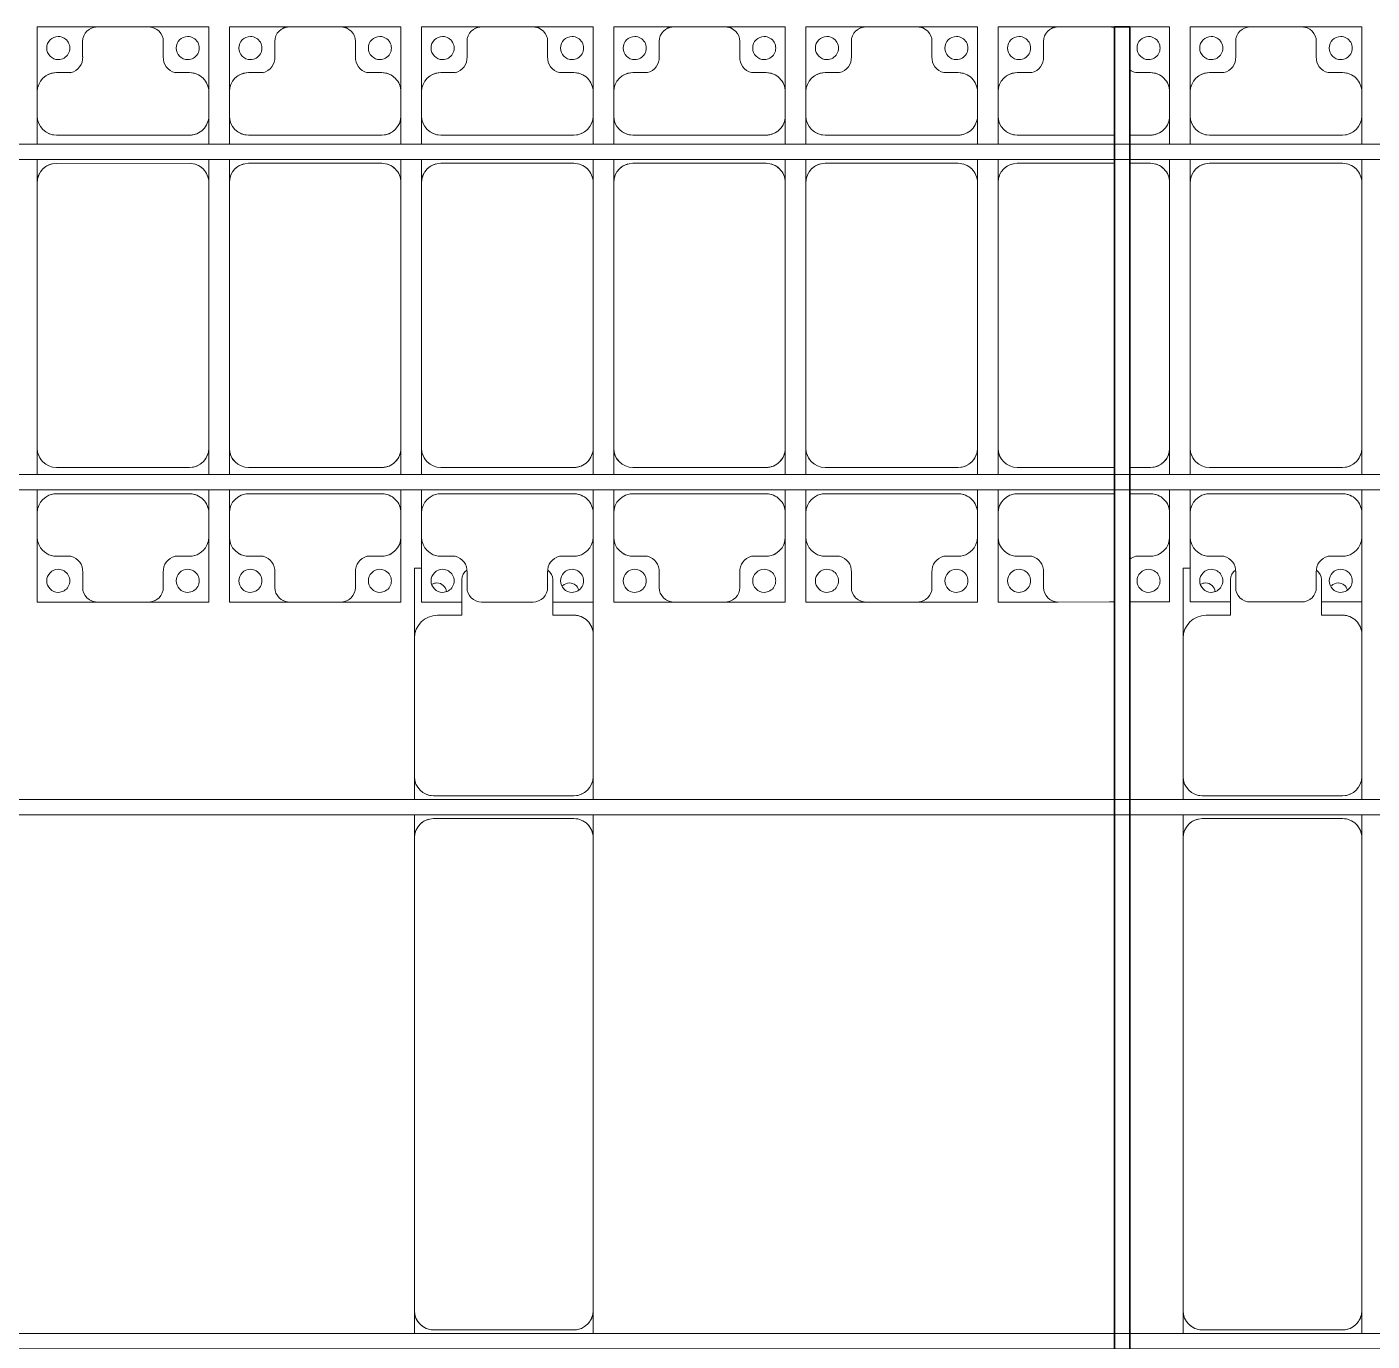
# Model space of a CAD drawing. Header units: millimetres. Extents: x -201615 to 10595, y 61217 to 115919.
# Drawn here: x -155125 to -151625, y 105332 to 108752 of the extents above; entities that cross this region are included whole.
import ezdxf

# ---------------------------------------------------------------- set-up
doc = ezdxf.new("R2010")
doc.units = ezdxf.units.MM
doc.layers.add('A-GENM', color=13, linetype='Continuous', lineweight=9)
doc.layers.add('S-BEAM', color=12, linetype='Continuous', lineweight=9)

# ---------------------------------------------------------------- blocks, each defined once
blk = doc.blocks.new('Dai phaodi lai - DẢI PHAO ĐI LẠI-38152-BỐ TRÍ KHUNG KẾT CẤU BÈ PIN 03')
at = {"layer": 'A-GENM', "color": 7}
for p, q in [((38776.8, 748.4), (38933.1, 748.4)), ((38776.8, 579.3), (38776.8, 748.4)), ((39066.9, 748.4), (38933.1, 748.4)), ((39066.9, 748.4), (39223.2, 748.4)), ((39223.2, 748.4), (39223.2, 579.3)), ((39276.8, 748.4), (39433.1, 748.4)), ((39276.8, 579.3), (39276.8, 748.4)), ((39566.9, 748.4), (39433.1, 748.4)), ((39566.9, 748.4), (39723.2, 748.4)), ((39723.2, 748.4), (39723.2, 579.3)), ((39776.8, 748.4), (39933.1, 748.4)), ((39776.8, 579.3), (39776.8, 748.4)), ((40066.9, 748.4), (39933.1, 748.4)), ((40066.9, 748.4), (40223.2, 748.4)), ((40223.2, 748.4), (40223.2, 579.3)), ((40276.8, 748.4), (40433.1, 748.4)), ((40276.8, 579.3), (40276.8, 748.4)), ((40566.9, 748.4), (40433.1, 748.4)), ((40566.9, 748.4), (40723.2, 748.4)), ((40723.2, 748.4), (40723.2, 579.3)), ((40776.8, 748.4), (40933.1, 748.4)), ((40776.8, 579.3), (40776.8, 748.4)), ((41066.9, 748.4), (40933.1, 748.4)), ((41066.9, 748.4), (41223.2, 748.4)), ((41223.2, 748.4), (41223.2, 579.3)), ((41276.8, 748.4), (41433.1, 748.4)), ((41276.8, 579.3), (41276.8, 748.4)), ((41566.9, 748.4), (41433.1, 748.4)), ((41566.9, 748.4), (41579.8, 748.4)), ((41619.8, 748.4), (41723.2, 748.4)), ((41723.2, 748.4), (41723.2, 579.3)), ((41776.8, 748.4), (41932.2, 748.4)), ((41776.8, 579.3), (41776.8, 748.4)), ((42066.9, 748.4), (41933.1, 748.4)), ((42066.9, 748.4), (42223.2, 748.4)), ((42223.2, 748.4), (42223.2, 579.3)), ((38895.1, 710.4), (38895.1, 670.7)), ((39104.9, 670.7), (39104.9, 710.4)), ((39395.1, 710.4), (39395.1, 670.7)), ((39604.9, 670.7), (39604.9, 710.4)), ((39895.1, 710.4), (39895.1, 670.7)), ((40104.9, 670.7), (40104.9, 710.4)), ((40395.1, 710.4), (40395.1, 670.7)), ((40604.9, 670.7), (40604.9, 710.4)), ((40895.1, 710.4), (40895.1, 670.7)), ((41104.9, 670.7), (41104.9, 710.4)), ((41395.1, 710.4), (41395.1, 670.7)), ((41895.1, 710.4), (41895.1, 670.7)), ((42104.9, 670.7), (42104.9, 710.4)), ((38864.3, 629.3), (38826.8, 629.3)), ((39173.2, 629.3), (39135.7, 629.3)), ((39364.3, 629.3), (39326.8, 629.3)), ((39673.2, 629.3), (39635.7, 629.3)), ((39864.3, 629.3), (39826.8, 629.3)), ((40173.2, 629.3), (40135.7, 629.3)), ((40364.3, 629.3), (40326.8, 629.3)), ((40673.2, 629.3), (40635.7, 629.3)), ((40864.3, 629.3), (40826.8, 629.3)), ((41173.2, 629.3), (41135.7, 629.3)), ((41364.3, 629.3), (41326.8, 629.3)), ((41673.2, 629.3), (41635.7, 629.3)), ((41864.3, 629.3), (41826.8, 629.3)), ((42173.2, 629.3), (42135.7, 629.3)), ((38776.8, 579.3), (38776.8, 516.7)), ((39223.2, 516.7), (39223.2, 579.3)), ((39276.8, 579.3), (39276.8, 516.7)), ((39723.2, 516.7), (39723.2, 579.3)), ((39776.8, 579.3), (39776.8, 516.7)), ((40223.2, 516.7), (40223.2, 579.3)), ((40276.8, 579.3), (40276.8, 516.7)), ((40723.2, 516.7), (40723.2, 579.3)), ((40776.8, 579.3), (40776.8, 516.7)), ((41223.2, 516.7), (41223.2, 579.3)), ((41276.8, 579.3), (41276.8, 516.7)), ((41723.2, 516.7), (41723.2, 579.3)), ((41776.8, 579.3), (41776.8, 516.7)), ((42223.2, 516.7), (42223.2, 579.3)), ((38776.8, 443.3), (38776.8, 516.7)), ((39223.2, 516.7), (39223.2, 443.3)), ((39276.8, 443.3), (39276.8, 516.7)), ((39723.2, 516.7), (39723.2, 443.3)), ((39776.8, 443.3), (39776.8, 516.7)), ((40223.2, 516.7), (40223.2, 443.3)), ((40276.8, 443.3), (40276.8, 516.7)), ((40723.2, 516.7), (40723.2, 443.3)), ((40776.8, 443.3), (40776.8, 516.7)), ((41223.2, 516.7), (41223.2, 443.3)), ((41276.8, 443.3), (41276.8, 516.7)), ((41723.2, 516.7), (41723.2, 443.3)), ((41776.8, 443.3), (41776.8, 516.7)), ((42223.2, 516.7), (42223.2, 443.3)), ((38826.8, 466.7), (39173.2, 466.7)), ((39326.8, 466.7), (39673.2, 466.7)), ((39826.8, 466.7), (40173.2, 466.7)), ((40326.8, 466.7), (40673.2, 466.7)), ((40826.8, 466.7), (41173.2, 466.7)), ((41326.8, 466.7), (41579.8, 466.7)), ((41619.8, 466.7), (41673.2, 466.7)), ((41826.8, 466.7), (42173.2, 466.7)), ((38776.8, 343.3), (38776.8, 403.3)), ((39173.2, 393.3), (38826.8, 393.3)), ((39223.2, 403.3), (39223.2, 343.3)), ((39276.8, 343.3), (39276.8, 403.3)), ((39673.2, 393.3), (39326.8, 393.3)), ((39723.2, 403.3), (39723.2, 343.3)), ((39776.8, 343.3), (39776.8, 403.3)), ((40173.2, 393.3), (39826.8, 393.3)), ((40223.2, 403.3), (40223.2, 343.3)), ((40276.8, 343.3), (40276.8, 403.3)), ((40673.2, 393.3), (40326.8, 393.3)), ((40723.2, 403.3), (40723.2, 343.3)), ((40776.8, 343.3), (40776.8, 403.3)), ((41173.2, 393.3), (40826.8, 393.3)), ((41223.2, 403.3), (41223.2, 343.3)), ((41276.8, 343.3), (41276.8, 403.3)), ((41579.8, 393.3), (41326.8, 393.3)), ((41673.2, 393.3), (41619.8, 393.3)), ((41723.2, 403.3), (41723.2, 343.3)), ((41776.8, 343.3), (41776.8, 403.3)), ((42173.2, 393.3), (41826.8, 393.3)), ((42223.2, 403.3), (42223.2, 343.3)), ((38776.8, 343.3), (38776.8, -348.3)), ((39223.2, -348.3), (39223.2, 343.3)), ((39276.8, 343.3), (39276.8, -348.3)), ((39723.2, -348.3), (39723.2, 343.3)), ((39776.8, 343.3), (39776.8, -348.3)), ((40223.2, -348.3), (40223.2, 343.3)), ((40276.8, 343.3), (40276.8, -348.3)), ((40723.2, -348.3), (40723.2, 343.3)), ((40776.8, 343.3), (40776.8, -348.3)), ((41223.2, -348.3), (41223.2, 343.3)), ((41276.8, 343.3), (41276.8, -348.3)), ((41723.2, -348.3), (41723.2, 343.3)), ((41776.8, 343.3), (41776.8, -348.3)), ((42223.2, -348.3), (42223.2, 343.3)), ((38776.8, -416.7), (38776.8, -348.3)), ((39223.2, -348.3), (39223.2, -416.7)), ((39276.8, -416.7), (39276.8, -348.3)), ((39723.2, -348.3), (39723.2, -416.7)), ((39776.8, -416.7), (39776.8, -348.3)), ((40223.2, -348.3), (40223.2, -416.7)), ((40276.8, -416.7), (40276.8, -348.3)), ((40723.2, -348.3), (40723.2, -416.7)), ((40776.8, -416.7), (40776.8, -348.3)), ((41223.2, -348.3), (41223.2, -416.7)), ((41276.8, -416.7), (41276.8, -348.3)), ((41723.2, -348.3), (41723.2, -416.7)), ((41776.8, -416.7), (41776.8, -348.3)), ((42223.2, -348.3), (42223.2, -416.7)), ((38826.8, -398.3), (39173.2, -398.3)), ((39326.8, -398.3), (39673.2, -398.3)), ((39826.8, -398.3), (40173.2, -398.3)), ((40326.8, -398.3), (40673.2, -398.3)), ((40826.8, -398.3), (41173.2, -398.3)), ((41326.8, -398.3), (41579.8, -398.3)), ((41619.8, -398.3), (41673.2, -398.3)), ((41826.8, -398.3), (42173.2, -398.3)), ((38776.8, -516.7), (38776.8, -456.7)), ((39173.2, -466.7), (38826.8, -466.7)), ((39223.2, -456.7), (39223.2, -516.7)), ((39276.8, -516.7), (39276.8, -456.7)), ((39673.2, -466.7), (39326.8, -466.7)), ((39723.2, -456.7), (39723.2, -516.7)), ((39776.8, -516.7), (39776.8, -456.7)), ((40173.2, -466.7), (39826.8, -466.7)), ((40223.2, -456.7), (40223.2, -516.7)), ((40276.8, -516.7), (40276.8, -456.7)), ((40673.2, -466.7), (40326.8, -466.7)), ((40723.2, -456.7), (40723.2, -516.7)), ((40776.8, -516.7), (40776.8, -456.7)), ((41173.2, -466.7), (40826.8, -466.7)), ((41223.2, -456.7), (41223.2, -516.7)), ((41276.8, -516.7), (41276.8, -456.7)), ((41579.8, -466.7), (41326.8, -466.7)), ((41673.2, -466.7), (41619.8, -466.7)), ((41723.2, -456.7), (41723.2, -516.7)), ((41776.8, -516.7), (41776.8, -456.7)), ((42173.2, -466.7), (41826.8, -466.7)), ((42223.2, -456.7), (42223.2, -516.7)), ((38776.8, -516.7), (38776.8, -579.3)), ((39223.2, -579.3), (39223.2, -516.7)), ((39276.8, -516.7), (39276.8, -579.3)), ((39723.2, -579.3), (39723.2, -516.7)), ((39776.8, -516.7), (39776.8, -579.3)), ((40223.2, -579.3), (40223.2, -516.7)), ((40276.8, -516.7), (40276.8, -579.3)), ((40723.2, -579.3), (40723.2, -516.7)), ((40776.8, -516.7), (40776.8, -579.3)), ((41223.2, -579.3), (41223.2, -516.7)), ((41276.8, -516.7), (41276.8, -579.3)), ((41723.2, -579.3), (41723.2, -516.7)), ((41776.8, -516.7), (41776.8, -579.3)), ((42223.2, -579.3), (42223.2, -516.7)), ((38776.8, -748.4), (38776.8, -579.3)), ((39223.2, -579.3), (39223.2, -748.4)), ((39276.8, -748.4), (39276.8, -579.3)), ((39723.2, -579.3), (39723.2, -748.4)), ((39776.8, -748.4), (39776.8, -579.3)), ((40223.2, -579.3), (40223.2, -748.4)), ((40276.8, -748.4), (40276.8, -579.3)), ((40723.2, -579.3), (40723.2, -748.4)), ((40776.8, -748.4), (40776.8, -579.3)), ((41223.2, -579.3), (41223.2, -748.4)), ((41276.8, -748.4), (41276.8, -579.3)), ((41723.2, -579.3), (41723.2, -748.4)), ((41776.8, -748.4), (41776.8, -579.3)), ((42223.2, -579.3), (42223.2, -748.4)), ((38826.8, -629.3), (38864.3, -629.3)), ((39135.7, -629.3), (39173.2, -629.3)), ((39326.8, -629.3), (39364.3, -629.3)), ((39635.7, -629.3), (39673.2, -629.3)), ((39826.8, -629.3), (39864.3, -629.3)), ((40135.7, -629.3), (40173.2, -629.3)), ((40326.8, -629.3), (40364.3, -629.3)), ((40635.7, -629.3), (40673.2, -629.3)), ((40826.8, -629.3), (40864.3, -629.3)), ((41135.7, -629.3), (41173.2, -629.3)), ((41326.8, -629.3), (41364.3, -629.3)), ((41635.7, -629.3), (41673.2, -629.3)), ((41826.8, -629.3), (41864.3, -629.3)), ((42135.7, -629.3), (42173.2, -629.3)), ((38895.1, -670.7), (38895.1, -710.4)), ((39104.9, -710.4), (39104.9, -670.7)), ((39395.1, -670.7), (39395.1, -710.4)), ((39604.9, -710.4), (39604.9, -670.7)), ((39895.1, -670.7), (39895.1, -710.4)), ((40104.9, -710.4), (40104.9, -670.7)), ((40395.1, -670.7), (40395.1, -710.4)), ((40604.9, -710.4), (40604.9, -670.7)), ((40895.1, -670.7), (40895.1, -710.4)), ((41104.9, -710.4), (41104.9, -670.7)), ((41395.1, -670.7), (41395.1, -710.4)), ((41895.1, -670.7), (41895.1, -710.4)), ((42104.9, -710.4), (42104.9, -670.7)), ((38933.1, -748.4), (38776.8, -748.4)), ((38933.1, -748.4), (39066.9, -748.4)), ((39223.2, -748.4), (39066.9, -748.4)), ((39433.1, -748.4), (39276.8, -748.4)), ((39433.1, -748.4), (39566.9, -748.4)), ((39723.2, -748.4), (39566.9, -748.4)), ((39881.6, -748.4), (39776.8, -748.4)), ((39933.1, -748.4), (40066.9, -748.4)), ((40223.2, -748.4), (40118, -748.4)), ((40433.1, -748.4), (40276.8, -748.4)), ((40433.1, -748.4), (40566.9, -748.4)), ((40723.2, -748.4), (40566.9, -748.4)), ((40933.1, -748.4), (40776.8, -748.4)), ((40933.1, -748.4), (41066.9, -748.4)), ((41223.2, -748.4), (41066.9, -748.4)), ((41433.1, -748.4), (41276.8, -748.4)), ((41433.1, -748.4), (41566.9, -748.4)), ((41579.8, -748.4), (41566.9, -748.4)), ((41723.2, -748.4), (41619.8, -748.4)), ((41881.6, -748.4), (41776.8, -748.4)), ((41933.1, -748.4), (42066.9, -748.4)), ((42223.2, -748.4), (42118, -748.4))]:
    blk.add_line(p, q, dxfattribs=at)
for centre, radius, start, end in [((38933.1, 710.4), 38, 90, 180), ((38933.1, 710.4), 38, 90, 120), ((39066.9, 710.4), 38, 0, 90), ((39066.9, 710.4), 38, 60, 90), ((39433.1, 710.4), 38, 90, 180), ((39433.1, 710.4), 38, 90, 120), ((39566.9, 710.4), 38, 0, 90), ((39566.9, 710.4), 38, 60, 90), ((39933.1, 710.4), 38, 90, 180), ((39933.1, 710.4), 38, 90, 120), ((40066.9, 710.4), 38, 0, 90), ((40066.9, 710.4), 38, 60, 90), ((40433.1, 710.4), 38, 90, 180), ((40433.1, 710.4), 38, 90, 120), ((40566.9, 710.4), 38, 360, 90), ((40566.9, 710.4), 38, 60, 90), ((40933.1, 710.4), 38, 90, 180), ((40933.1, 710.4), 38, 90, 120), ((41066.9, 710.4), 38, 360, 90), ((41066.9, 710.4), 38, 60, 90), ((41433.1, 710.4), 38, 90, 180), ((41433.1, 710.4), 38, 90, 120), ((41566.9, 710.4), 38, 75, 90), ((41566.9, 710.4), 38, 75, 90), ((41933.1, 710.4), 38, 90, 180), ((41933.1, 710.4), 38, 91.4057, 120), ((42066.9, 710.4), 38, 0, 90), ((42066.9, 710.4), 38, 60, 90), ((38831.6, 693.3), 30, 90, 270), ((38831.6, 693.3), 30, 270, 90), ((39168.4, 693.3), 30, 90, 270), ((39168.4, 693.3), 30, 270, 90), ((39331.6, 693.3), 30, 90, 270), ((39331.6, 693.3), 30, 270, 90), ((39668.4, 693.3), 30, 90, 270), ((39668.4, 693.3), 30, 270, 90), ((39831.6, 693.3), 30, 90, 270), ((39831.6, 693.3), 30, 270, 90), ((40168.4, 693.3), 30, 90, 270), ((40168.4, 693.3), 30, 270, 90), ((40331.6, 693.3), 30, 90, 270), ((40331.6, 693.3), 30, 270, 90), ((40668.4, 693.3), 30, 90, 270), ((40668.4, 693.3), 30, 270, 90), ((40831.6, 693.3), 30, 90, 270), ((40831.6, 693.3), 30, 270, 90), ((41168.4, 693.3), 30, 90, 270), ((41168.4, 693.3), 30, 270, 90), ((41331.6, 693.3), 30, 90, 270), ((41331.6, 693.3), 30, 270, 90), ((41668.4, 693.3), 30, 90, 270), ((41668.4, 693.3), 30, 270, 90), ((41831.6, 693.3), 30, 90, 270), ((41831.6, 693.3), 30, 270, 90), ((42168.4, 693.3), 30, 90, 270), ((42168.4, 693.3), 30, 270, 90), ((38855.2, 668.2), 40, 283.1885, 3.5081), ((39144.8, 668.2), 40, 176.4919, 256.8115), ((39355.2, 668.2), 40, 283.1885, 3.5081), ((39644.8, 668.2), 40, 176.4919, 256.8115), ((39855.2, 668.2), 40, 283.1885, 3.5081), ((40144.8, 668.2), 40, 176.4919, 256.8115), ((40355.2, 668.2), 40, 283.1885, 3.5081), ((40644.8, 668.2), 40, 176.4919, 256.8115), ((40855.2, 668.2), 40, 283.1885, 3.5081), ((41144.8, 668.2), 40, 176.4919, 256.8115), ((41355.2, 668.2), 40, 283.1885, 3.5081), ((41855.2, 668.2), 40, 283.1885, 3.5081), ((42144.8, 668.2), 40, 176.4919, 256.8115), ((41644.8, 668.2), 40, 231.1785, 256.8115), ((38826.8, 579.3), 50, 90, 180), ((38826.8, 579.3), 50, 90, 120), ((39173.2, 579.3), 50, 360, 90), ((39173.2, 579.3), 50, 60, 90), ((39326.8, 579.3), 50, 90, 180), ((39326.8, 579.3), 50, 90, 120), ((39673.2, 579.3), 50, 0, 90), ((39673.2, 579.3), 50, 60, 90), ((39826.8, 579.3), 50, 90, 180), ((39826.8, 579.3), 50, 90, 120), ((40173.2, 579.3), 50, 0, 90), ((40173.2, 579.3), 50, 60, 90), ((40326.8, 579.3), 50, 90, 180), ((40326.8, 579.3), 50, 90, 120), ((40673.2, 579.3), 50, 360, 90), ((40673.2, 579.3), 50, 60, 90), ((40826.8, 579.3), 50, 90, 180), ((40826.8, 579.3), 50, 90, 120), ((41173.2, 579.3), 50, 0, 90), ((41173.2, 579.3), 50, 60, 90), ((41326.8, 579.3), 50, 90, 180), ((41326.8, 579.3), 50, 90, 120), ((41673.2, 579.3), 50, 0, 90), ((41673.2, 579.3), 50, 60, 90), ((41826.8, 579.3), 50, 90, 180), ((41826.8, 579.3), 50, 90, 120), ((42173.2, 579.3), 50, 0, 90), ((42173.2, 579.3), 50, 60, 90), ((38826.8, 516.7), 50, 180, 270), ((39173.2, 516.7), 50, 270, 0), ((39326.8, 516.7), 50, 180, 270), ((39673.2, 516.7), 50, 270, 360), ((39826.8, 516.7), 50, 180, 270), ((40173.2, 516.7), 50, 270, 360), ((40326.8, 516.7), 50, 180, 270), ((40673.2, 516.7), 50, 270, 0), ((40826.8, 516.7), 50, 180, 270), ((41173.2, 516.7), 50, 270, 0), ((41326.8, 516.7), 50, 180, 270), ((41673.2, 516.7), 50, 270, 0), ((41826.8, 516.7), 50, 180, 270), ((42173.2, 516.7), 50, 270, 360), ((38826.8, 516.7), 50, 240, 270), ((39173.2, 516.7), 50, 270, 300), ((39326.8, 516.7), 50, 240, 270), ((39673.2, 516.7), 50, 270, 300), ((39826.8, 516.7), 50, 240, 270), ((40173.2, 516.7), 50, 270, 300), ((40326.8, 516.7), 50, 240, 270), ((40673.2, 516.7), 50, 270, 300), ((40826.8, 516.7), 50, 240, 270), ((41173.2, 516.7), 50, 270, 300), ((41326.8, 516.7), 50, 240, 270), ((41673.2, 516.7), 50, 270, 300), ((41826.8, 516.7), 50, 240, 270), ((42173.2, 516.7), 50, 270, 300), ((38826.8, 343.3), 50, 90, 180), ((38826.8, 343.3), 50, 105, 135), ((39173.2, 343.3), 50, 0, 90), ((39173.2, 343.3), 50, 45, 75), ((39326.8, 343.3), 50, 90, 180), ((39326.8, 343.3), 50, 105, 135), ((39673.2, 343.3), 50, 0, 90), ((39673.2, 343.3), 50, 45, 75), ((39826.8, 343.3), 50, 90, 180), ((39826.8, 343.3), 50, 105, 135), ((40173.2, 343.3), 50, 0, 90), ((40173.2, 343.3), 50, 45, 75), ((40326.8, 343.3), 50, 90, 180), ((40326.8, 343.3), 50, 105, 135), ((40673.2, 343.3), 50, 0, 90), ((40673.2, 343.3), 50, 45, 75), ((40826.8, 343.3), 50, 90, 180), ((40826.8, 343.3), 50, 105, 135), ((41173.2, 343.3), 50, 0, 90), ((41173.2, 343.3), 50, 45, 75), ((41326.8, 343.3), 50, 90, 180), ((41326.8, 343.3), 50, 107.6879, 135), ((41673.2, 343.3), 50, 360, 90), ((41673.2, 343.3), 50, 45, 75), ((41826.8, 343.3), 50, 90, 180), ((41826.8, 343.3), 50, 105, 135), ((42173.2, 343.3), 50, 0, 90), ((42173.2, 343.3), 50, 45, 75), ((38826.8, 343.3), 50, 150, 180), ((39326.8, 343.3), 50, 150, 180), ((39826.8, 343.3), 50, 150, 180), ((40326.8, 343.3), 50, 150, 180), ((40826.8, 343.3), 50, 150, 180), ((41326.8, 343.3), 50, 150, 180), ((41826.8, 343.3), 50, 150, 180), ((38826.8, -348.3), 50, 180, 270), ((39173.2, -348.3), 50, 270, 360), ((39326.8, -348.3), 50, 180, 270), ((39673.2, -348.3), 50, 270, 0), ((39826.8, -348.3), 50, 180, 270), ((40173.2, -348.3), 50, 270, 0), ((40326.8, -348.3), 50, 180, 270), ((40673.2, -348.3), 50, 270, 0), ((40826.8, -348.3), 50, 180, 270), ((41173.2, -348.3), 50, 270, 360), ((41326.8, -348.3), 50, 180, 270), ((41673.2, -348.3), 50, 270, 360), ((41826.8, -348.3), 50, 180, 270), ((42173.2, -348.3), 50, 270, 360), ((38826.8, -348.3), 50, 195, 225), ((39173.2, -348.3), 50, 315, 345), ((39326.8, -348.3), 50, 195, 225), ((39673.2, -348.3), 50, 315, 345), ((39826.8, -348.3), 50, 195, 225), ((40173.2, -348.3), 50, 315, 345), ((40326.8, -348.3), 50, 195, 225), ((40673.2, -348.3), 50, 315, 345), ((40826.8, -348.3), 50, 195, 225), ((41173.2, -348.3), 50, 315, 345), ((41326.8, -348.3), 50, 195, 225), ((41673.2, -348.3), 50, 315, 345), ((41826.8, -348.3), 50, 195, 225), ((42173.2, -348.3), 50, 315, 345), ((39173.2, -348.3), 50, 270, 300), ((39673.2, -348.3), 50, 270, 300), ((40173.2, -348.3), 50, 270, 300), ((40673.2, -348.3), 50, 270, 300), ((41173.2, -348.3), 50, 270, 300), ((41673.2, -348.3), 50, 270, 300), ((42173.2, -348.3), 50, 270, 300), ((38826.8, -516.7), 50, 90, 180), ((38826.8, -516.7), 50, 90, 120), ((39173.2, -516.7), 50, 360, 90), ((39173.2, -516.7), 50, 60, 90), ((39326.8, -516.7), 50, 90, 180), ((39326.8, -516.7), 50, 90, 120), ((39673.2, -516.7), 50, 360, 90), ((39673.2, -516.7), 50, 60, 90), ((39826.8, -516.7), 50, 90, 180), ((39826.8, -516.7), 50, 90, 120), ((40173.2, -516.7), 50, 360, 90), ((40173.2, -516.7), 50, 60, 90), ((40326.8, -516.7), 50, 90, 180), ((40326.8, -516.7), 50, 90, 120), ((40673.2, -516.7), 50, 360, 90), ((40673.2, -516.7), 50, 60, 90), ((40826.8, -516.7), 50, 90, 180), ((40826.8, -516.7), 50, 90, 120), ((41173.2, -516.7), 50, 360, 90), ((41173.2, -516.7), 50, 60, 90), ((41326.8, -516.7), 50, 90, 180), ((41326.8, -516.7), 50, 90, 120), ((41673.2, -516.7), 50, 0, 90), ((41673.2, -516.7), 50, 60, 90), ((41826.8, -516.7), 50, 90, 180), ((41826.8, -516.7), 50, 90, 120), ((42173.2, -516.7), 50, 360, 90), ((42173.2, -516.7), 50, 60, 90), ((38826.8, -579.3), 50, 180, 270), ((39173.2, -579.3), 50, 270, 360), ((39326.8, -579.3), 50, 180, 270), ((39673.2, -579.3), 50, 270, 360), ((39826.8, -579.3), 50, 180, 270), ((40173.2, -579.3), 50, 270, 360), ((40326.8, -579.3), 50, 180, 270), ((40673.2, -579.3), 50, 270, 360), ((40826.8, -579.3), 50, 180, 270), ((41173.2, -579.3), 50, 270, 360), ((41326.8, -579.3), 50, 180, 270), ((41673.2, -579.3), 50, 270, 360), ((41826.8, -579.3), 50, 180, 270), ((42173.2, -579.3), 50, 270, 360), ((38826.8, -579.3), 50, 240, 270), ((38855.2, -668.2), 40, 356.4919, 76.8115), ((39144.8, -668.2), 40, 103.1885, 183.5081), ((39173.2, -579.3), 50, 270, 300), ((39326.8, -579.3), 50, 240, 270), ((39355.2, -668.2), 40, 356.4919, 76.8115), ((39644.8, -668.2), 40, 103.1885, 183.5081), ((39673.2, -579.3), 50, 270, 300), ((39826.8, -579.3), 50, 240, 270), ((39855.2, -668.2), 40, 356.4919, 76.8115), ((40144.8, -668.2), 40, 103.1885, 183.5081), ((40173.2, -579.3), 50, 270, 300), ((40326.8, -579.3), 50, 240, 270), ((40355.2, -668.2), 40, 356.4919, 76.8115), ((40644.8, -668.2), 40, 103.1885, 183.5081), ((40673.2, -579.3), 50, 270, 300), ((40826.8, -579.3), 50, 240, 270), ((40855.2, -668.2), 40, 356.4919, 76.8115), ((41144.8, -668.2), 40, 103.1885, 183.5081), ((41173.2, -579.3), 50, 270, 300), ((41326.8, -579.3), 50, 240, 270), ((41355.2, -668.2), 40, 356.4919, 76.8115), ((41644.8, -668.2), 40, 103.1885, 128.8215), ((41673.2, -579.3), 50, 270, 300), ((41826.8, -579.3), 50, 240, 270), ((41855.2, -668.2), 40, 356.4919, 76.8115), ((42144.8, -668.2), 40, 103.1885, 183.5081), ((42173.2, -579.3), 50, 270, 300), ((38831.6, -693.3), 30, 90, 270), ((38831.6, -693.3), 30, 270, 90), ((39168.4, -693.3), 30, 90, 270), ((39168.4, -693.3), 30, 270, 90), ((39331.6, -693.3), 30, 90, 270), ((39331.6, -693.3), 30, 270, 90), ((39668.4, -693.3), 30, 90, 270), ((39668.4, -693.3), 30, 270, 90), ((39831.6, -693.3), 30, 90, 270), ((39831.6, -693.3), 30, 270, 90), ((40168.4, -693.3), 30, 90, 270), ((40168.4, -693.3), 30, 270, 90), ((40331.6, -693.3), 30, 90, 270), ((40331.6, -693.3), 30, 270, 90), ((40668.4, -693.3), 30, 90, 270), ((40668.4, -693.3), 30, 270, 90), ((40831.6, -693.3), 30, 90, 270), ((40831.6, -693.3), 30, 270, 90), ((41168.4, -693.3), 30, 90, 270), ((41168.4, -693.3), 30, 270, 90), ((41331.6, -693.3), 30, 90, 270), ((41331.6, -693.3), 30, 270, 90), ((41668.4, -693.3), 30, 90, 270), ((41668.4, -693.3), 30, 270, 90), ((41831.6, -693.3), 30, 90, 270), ((41831.6, -693.3), 30, 270, 90), ((42168.4, -693.3), 30, 90, 270), ((42168.4, -693.3), 30, 270, 90), ((38933.1, -710.4), 38, 180, 270), ((39066.9, -710.4), 38, 270, 0), ((39433.1, -710.4), 38, 180, 270), ((39566.9, -710.4), 38, 270, 360), ((39933.1, -710.4), 38, 180, 270), ((40066.9, -710.4), 38, 270, 0), ((40433.1, -710.4), 38, 180, 270), ((40566.9, -710.4), 38, 270, 0), ((40933.1, -710.4), 38, 180, 270), ((41066.9, -710.4), 38, 270, 360), ((41433.1, -710.4), 38, 180, 270), ((41933.1, -710.4), 38, 180, 270), ((42066.9, -710.4), 38, 270, 0), ((38933.1, -710.4), 38, 240, 270), ((39066.9, -710.4), 38, 270, 300), ((39433.1, -710.4), 38, 240, 270), ((39566.9, -710.4), 38, 270, 300), ((40433.1, -710.4), 38, 240, 270), ((40566.9, -710.4), 38, 270, 300), ((40933.1, -710.4), 38, 240, 270), ((41066.9, -710.4), 38, 270, 300), ((41433.1, -710.4), 38, 240, 270), ((41566.9, -710.4), 38, 270, 285), ((41566.9, -710.4), 38, 270, 285)]:
    blk.add_arc(centre, radius, start, end, dxfattribs=at)
blk = doc.blocks.new('Dai phao do pin - DẢI PHAO ĐỠ PIN-16696-BỐ TRÍ KHUNG KẾT CẤU BÈ PIN 03')
at = {"layer": 'A-GENM', "color": 7}
for p, q in [((31950.3, 241.6), (32009.7, 241.6)), ((33240.3, 241.6), (32009.7, 241.6)), ((33240.3, 241.6), (33300.3, 241.6)), ((33340.3, 241.6), (33399.7, 241.6)), ((33759.7, 241.6), (33399.7, 241.6)), ((33759.7, 241.6), (33942.2, 241.6)), ((33942.2, 241.6), (33942.2, 223.1)), ((31959.7, 191.6), (31959.7, -173.4)), ((33290.3, -173.4), (33290.3, 191.6)), ((33349.7, 191.6), (33349.7, -173.4)), ((33819.7, 118.2), (33819.7, 181.6)), ((33912.2, 118.2), (33819.7, 118.2)), ((33819.7, -173.4), (33819.7, -118.2)), ((33819.7, -118.2), (33912.2, -118.2)), ((32009.7, -223.4), (31950.3, -223.4)), ((32009.7, -223.4), (33240.3, -223.4)), ((33300.3, -223.4), (33240.3, -223.4)), ((33399.7, -223.4), (33340.3, -223.4)), ((33399.7, -223.4), (33769.7, -223.4)), ((33854, -223.4), (33769.7, -223.4))]:
    blk.add_line(p, q, dxfattribs=at)
for centre, radius, start, end in [((32009.7, 191.6), 50, 90, 180), ((32009.7, 191.6), 50, 120, 180), ((33240.3, 191.6), 50, 360, 90), ((33240.3, 191.6), 50, 15, 75), ((33399.7, 191.6), 50, 90, 180), ((33399.7, 191.6), 50, 150, 180), ((33759.7, 181.6), 60, 360, 90), ((33878.6, 183.2), 25, 275.3835, 0), ((33878.6, 183.2), 25, 360, 30), ((33912.2, 88.2), 30, 34.3261, 90), ((33912.2, -88.2), 30, 270, 324.8292), ((32009.7, -173.4), 50, 180, 270), ((32009.7, -173.4), 50, 180, 210), ((33240.3, -173.4), 50, 270, 360), ((33240.3, -173.4), 50, 330, 360), ((33399.7, -173.4), 50, 180, 270), ((33399.7, -173.4), 50, 180, 210), ((33769.7, -173.4), 50, 270, 0), ((33769.7, -173.4), 50, 330, 0), ((33878.6, -161.8), 25, 285, 0), ((33878.6, -161.8), 25, 0, 45), ((32009.7, -173.4), 50, 225, 255), ((33240.3, -173.4), 50, 285, 315)]:
    blk.add_arc(centre, radius, start, end, dxfattribs=at)
blk = doc.blocks.new('Dai phao do pin - DẢI PHAO ĐỠ PIN-V4-BỐ TRÍ KHUNG KẾT CẤU BÈ PIN 03')
at = {"layer": 'A-GENM', "color": 7}
for p, q in [((31950.3, 241.6), (32009.7, 241.6)), ((33240.3, 241.6), (32009.7, 241.6)), ((33240.3, 241.6), (33300.3, 241.6)), ((33340.3, 241.6), (33399.7, 241.6)), ((33759.7, 241.6), (33399.7, 241.6)), ((33759.7, 241.6), (33942.2, 241.6)), ((33942.2, 241.6), (33942.2, 223.1)), ((31959.7, 191.6), (31959.7, -173.4)), ((33290.3, -173.4), (33290.3, 191.6)), ((33349.7, 191.6), (33349.7, -173.4)), ((33819.7, 118.2), (33819.7, 181.6)), ((33912.2, 118.2), (33819.7, 118.2)), ((33819.7, -173.4), (33819.7, -118.2)), ((33819.7, -118.2), (33912.2, -118.2)), ((32009.7, -223.4), (31950.3, -223.4)), ((32009.7, -223.4), (33240.3, -223.4)), ((33300.3, -223.4), (33240.3, -223.4)), ((33399.7, -223.4), (33340.3, -223.4)), ((33399.7, -223.4), (33769.7, -223.4)), ((33854, -223.4), (33769.7, -223.4))]:
    blk.add_line(p, q, dxfattribs=at)
for centre, radius, start, end in [((32009.7, 191.6), 50, 90, 180), ((32009.7, 191.6), 50, 120, 180), ((33240.3, 191.6), 50, 360, 90), ((33240.3, 191.6), 50, 15, 75), ((33399.7, 191.6), 50, 90, 180), ((33399.7, 191.6), 50, 150, 180), ((33759.7, 181.6), 60, 360, 90), ((33878.6, 183.2), 25, 275.3835, 0), ((33878.6, 183.2), 25, 360, 30), ((33912.2, 88.2), 30, 34.3261, 90), ((33912.2, -88.2), 30, 270, 324.8292), ((32009.7, -173.4), 50, 180, 270), ((32009.7, -173.4), 50, 180, 210), ((33240.3, -173.4), 50, 270, 360), ((33240.3, -173.4), 50, 330, 360), ((33399.7, -173.4), 50, 180, 270), ((33399.7, -173.4), 50, 180, 210), ((33769.7, -173.4), 50, 270, 0), ((33769.7, -173.4), 50, 330, 0), ((33878.6, -161.8), 25, 285, 0), ((33878.6, -161.8), 25, 0, 45), ((32009.7, -173.4), 50, 225, 255), ((33240.3, -173.4), 50, 285, 315)]:
    blk.add_arc(centre, radius, start, end, dxfattribs=at)
blk = doc.blocks.new('Dầm C52 - Dầm C52-37700-BỐ TRÍ KHUNG KẾT CẤU BÈ PIN 03')
at = {"layer": 'S-BEAM', "color": 1, "lineweight": 18}
for p, q in [((-50562.7, 20), (50562.7, 20)), ((50562.7, -20), (-50562.7, -20))]:
    blk.add_line(p, q, dxfattribs=at)
blk = doc.blocks.new('Dầm C52 - Hộp 40x60-33945-BỐ TRÍ KHUNG KẾT CẤU BÈ PIN 03')
at = {"layer": 'S-BEAM', "color": 3, "lineweight": 35}
for p, q in [((-19602.5, 20), (19602.5, 20)), ((19602.5, 20), (19602.5, -20)), ((19602.5, -20), (-19602.5, -20))]:
    blk.add_line(p, q, dxfattribs=at)
blk = doc.blocks.new('HOBANMONG_BEPIN 3_rvt-1-BỐ TRÍ KHUNG KẾT CẤU BÈ PIN 03')
at = {"layer": 'A-GENM', "lineweight": 9}
for name, p, rotation in [('Dai phaodi lai - DẢI PHAO ĐI LẠI-38152-BỐ TRÍ KHUNG KẾT CẤU BÈ PIN 03', (-193874.7, 108003.4), 0.0007586094741477002), ('Dai phao do pin - DẢI PHAO ĐỠ PIN-16696-BỐ TRÍ KHUNG KẾT CẤU BÈ PIN 03', (-153874.4, 73401.5), 90.00075860989254), ('Dai phao do pin - DẢI PHAO ĐỠ PIN-V4-BỐ TRÍ KHUNG KẾT CẤU BÈ PIN 03', (-151874.4, 73401.5), 90.00075860989254)]:
    blk.add_blockref(name, p, dxfattribs=dict(at, rotation=rotation))
at = {"layer": 'S-BEAM', "lineweight": 9}
for name, p, rotation in [('Dầm C52 - Hộp 40x60-33945-BỐ TRÍ KHUNG KẾT CẤU BÈ PIN 03', (-152274.6, 89149.8), 90.00075860989091), ('Dầm C52 - Dầm C52-37700-BỐ TRÍ KHUNG KẾT CẤU BÈ PIN 03', (-143909.2, 108427.4), 180.0007586094741), ('Dầm C52 - Dầm C52-37700-BỐ TRÍ KHUNG KẾT CẤU BÈ PIN 03', (-143909.2, 107567.4), 180.0007586094741), ('Dầm C52 - Dầm C52-37700-BỐ TRÍ KHUNG KẾT CẤU BÈ PIN 03', (-143909.2, 106722), 180.0007586094741), ('Dầm C52 - Dầm C52-37700-BỐ TRÍ KHUNG KẾT CẤU BÈ PIN 03', (-143909.2, 105332), 180.0007586094741)]:
    blk.add_blockref(name, p, dxfattribs=dict(at, rotation=rotation))

msp = doc.modelspace()

# ---------------------------------------------------------------- block references
at = {"lineweight": 5}
msp.add_blockref('HOBANMONG_BEPIN 3_rvt-1-BỐ TRÍ KHUNG KẾT CẤU BÈ PIN 03', (0, 0), dxfattribs=at)

doc.saveas('drawing.dxf')
